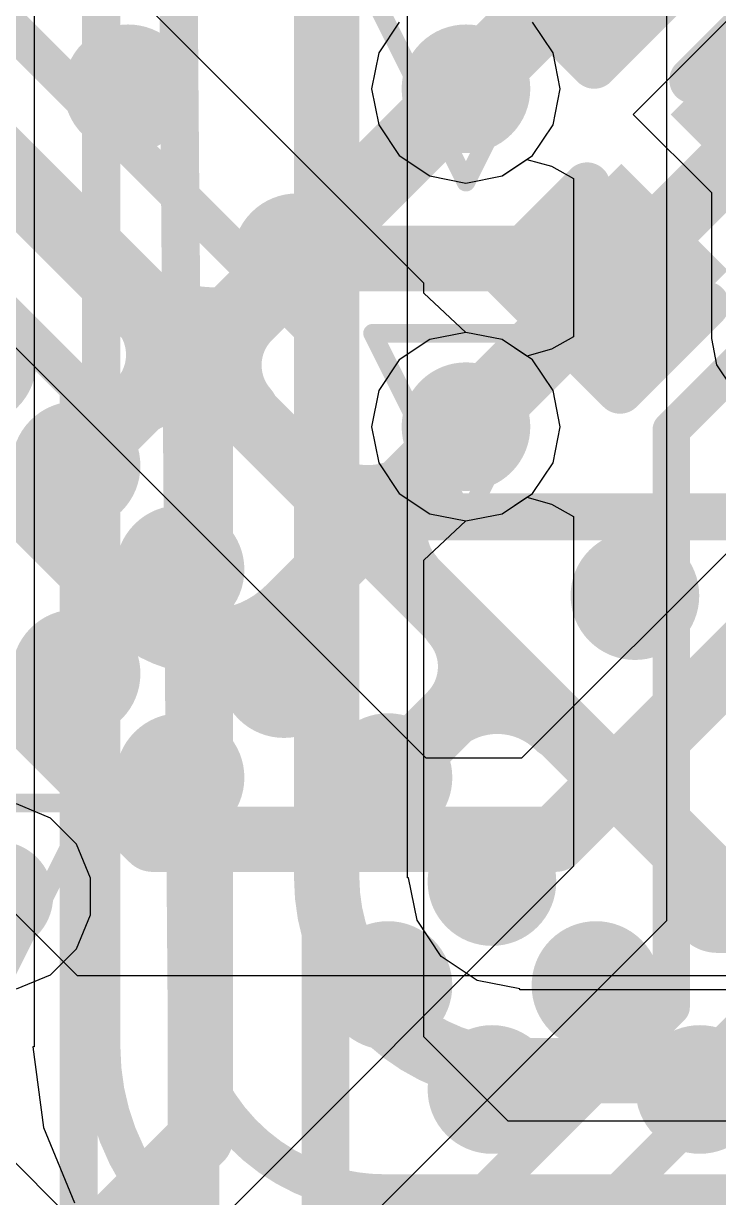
# Model space of a CAD drawing. Header units: inches. Extents: x -6 to 283, y -12 to 154.
# Drawn here: x 50.446 to 52.337, y 0.204 to 3.398 of the extents above; entities that cross this region are included whole.
import ezdxf

# ---------------------------------------------------------------- set-up
doc = ezdxf.new("R2010")
doc.units = ezdxf.units.IN
for name, color, linetype in [('Bottom Layer', 5, 'Continuous'), ('Bottom Overlay', 54, 'Continuous'), ('Bottom Paste', 16, 'Continuous'), ('Bottom Solder', 6, 'Continuous'), ('Drill Drawing', 1, 'Continuous'), ('GND-1', 16, 'Continuous'), ('GND-2', 90, 'Continuous'), ('GND-3', 216, 'Continuous'), ('GND-4', 54, 'Continuous'), ('PWR-1', 156, 'Continuous'), ('PWR-2', 130, 'Continuous'), ('Signal L1', 76, 'Continuous'), ('Signal L2', 6, 'Continuous'), ('Top Layer', 1, 'Continuous'), ('Top Overlay', 2, 'Continuous'), ('Top Paste', 8, 'Continuous'), ('Top Solder', 216, 'Continuous'), ('Via Holes', 16, 'Continuous')]:
    doc.layers.add(name, color=color, linetype=linetype)

# ---------------------------------------------------------------- blocks, each defined once
blk = doc.blocks.new('FBGA_153_11_5_13__B_56')
at = {"layer": 'Bottom Overlay'}
for points in [[(-5.75, 6.5, 0.127, 0.127, 0), (-2.875, 6.5, 0.127, 0.127, 0)], [(-5.75, 3.25, 0.127, 0.127, 0), (-5.75, 6.5, 0.127, 0.127, 0)]]:
    blk.add_lwpolyline(points, format="xyseb", dxfattribs=at)
blk.add_lwpolyline([(-5.7818, 6.5, 0.0635, 0.0635, 1), (-5.7183, 6.5, 0.0635, 0.0635, 1)], format="xyseb", close=True, dxfattribs=at)
blk.add_lwpolyline([(-5.7818, 6.5, 0.0635, 0.0635, 1), (-5.7183, 6.5, 0.0635, 0.0635, 1)], format="xyseb", close=True, dxfattribs=at)
blk = doc.blocks.new('BGA_565_15_5_14_4__57')
at = {"layer": 'Top Layer'}
h = blk.add_hatch(color=1, dxfattribs=at)
edge = h.paths.add_edge_path()
edge.add_arc((7, 4), 0.125, 0, 360)
h = blk.add_hatch(color=1, dxfattribs=at)
edge = h.paths.add_edge_path()
edge.add_arc((7, 3.6), 0.125, 0, 360)
h = blk.add_hatch(color=1, dxfattribs=at)
edge = h.paths.add_edge_path()
edge.add_arc((7.4, 3.6), 0.125, 0, 360)
h = blk.add_hatch(color=1, dxfattribs=at)
edge = h.paths.add_edge_path()
edge.add_arc((7, 3.2), 0.125, 0, 360)
h = blk.add_hatch(color=1, dxfattribs=at)
edge = h.paths.add_edge_path()
edge.add_arc((7.4, 3.2), 0.125, 0, 360)
h = blk.add_hatch(color=1, dxfattribs=at)
edge = h.paths.add_edge_path()
edge.add_arc((6.175, 2.925), 0.125, 0, 360)
h = blk.add_hatch(color=1, dxfattribs=at)
edge = h.paths.add_edge_path()
edge.add_arc((7, 2.8), 0.125, 0, 360)
h = blk.add_hatch(color=1, dxfattribs=at)
edge = h.paths.add_edge_path()
edge.add_arc((7, 2.4), 0.125, 0, 360)
h = blk.add_hatch(color=1, dxfattribs=at)
edge = h.paths.add_edge_path()
edge.add_arc((7.4, 2.4), 0.125, 0, 360)
h = blk.add_hatch(color=1, dxfattribs=at)
edge = h.paths.add_edge_path()
edge.add_arc((5.525, 2.275), 0.125, 0, 360)
h = blk.add_hatch(color=1, dxfattribs=at)
edge = h.paths.add_edge_path()
edge.add_arc((6.175, 2.275), 0.125, 0, 360)
h = blk.add_hatch(color=1, dxfattribs=at)
edge = h.paths.add_edge_path()
edge.add_arc((7, 2), 0.125, 0, 360)
h = blk.add_hatch(color=1, dxfattribs=at)
edge = h.paths.add_edge_path()
edge.add_arc((7.4, 2), 0.125, 0, 360)
h = blk.add_hatch(color=1, dxfattribs=at)
edge = h.paths.add_edge_path()
edge.add_arc((5.525, 1.625), 0.125, 0, 360)
h = blk.add_hatch(color=1, dxfattribs=at)
edge = h.paths.add_edge_path()
edge.add_arc((6.175, 1.625), 0.125, 0, 360)
h = blk.add_hatch(color=1, dxfattribs=at)
edge = h.paths.add_edge_path()
edge.add_arc((7, 1.6), 0.125, 0, 360)
h = blk.add_hatch(color=1, dxfattribs=at)
edge = h.paths.add_edge_path()
edge.add_arc((6.175, 0.975), 0.125, 0, 360)
at = {"layer": 'Top Paste'}
h = blk.add_hatch(color=8, dxfattribs=at)
edge = h.paths.add_edge_path()
edge.add_arc((7, 4), 0.125, 0, 360)
h = blk.add_hatch(color=8, dxfattribs=at)
edge = h.paths.add_edge_path()
edge.add_arc((7, 3.6), 0.125, 0, 360)
h = blk.add_hatch(color=8, dxfattribs=at)
edge = h.paths.add_edge_path()
edge.add_arc((7.4, 3.6), 0.125, 0, 360)
h = blk.add_hatch(color=8, dxfattribs=at)
edge = h.paths.add_edge_path()
edge.add_arc((7, 3.2), 0.125, 0, 360)
h = blk.add_hatch(color=8, dxfattribs=at)
edge = h.paths.add_edge_path()
edge.add_arc((7.4, 3.2), 0.125, 0, 360)
h = blk.add_hatch(color=8, dxfattribs=at)
edge = h.paths.add_edge_path()
edge.add_arc((6.175, 2.925), 0.125, 0, 360)
h = blk.add_hatch(color=8, dxfattribs=at)
edge = h.paths.add_edge_path()
edge.add_arc((7, 2.8), 0.125, 0, 360)
h = blk.add_hatch(color=8, dxfattribs=at)
edge = h.paths.add_edge_path()
edge.add_arc((7, 2.4), 0.125, 0, 360)
h = blk.add_hatch(color=8, dxfattribs=at)
edge = h.paths.add_edge_path()
edge.add_arc((7.4, 2.4), 0.125, 0, 360)
h = blk.add_hatch(color=8, dxfattribs=at)
edge = h.paths.add_edge_path()
edge.add_arc((5.525, 2.275), 0.125, 0, 360)
h = blk.add_hatch(color=8, dxfattribs=at)
edge = h.paths.add_edge_path()
edge.add_arc((6.175, 2.275), 0.125, 0, 360)
h = blk.add_hatch(color=8, dxfattribs=at)
edge = h.paths.add_edge_path()
edge.add_arc((7, 2), 0.125, 0, 360)
h = blk.add_hatch(color=8, dxfattribs=at)
edge = h.paths.add_edge_path()
edge.add_arc((7.4, 2), 0.125, 0, 360)
h = blk.add_hatch(color=8, dxfattribs=at)
edge = h.paths.add_edge_path()
edge.add_arc((5.525, 1.625), 0.125, 0, 360)
h = blk.add_hatch(color=8, dxfattribs=at)
edge = h.paths.add_edge_path()
edge.add_arc((6.175, 1.625), 0.125, 0, 360)
h = blk.add_hatch(color=8, dxfattribs=at)
edge = h.paths.add_edge_path()
edge.add_arc((7, 1.6), 0.125, 0, 360)
h = blk.add_hatch(color=8, dxfattribs=at)
edge = h.paths.add_edge_path()
edge.add_arc((6.175, 0.975), 0.125, 0, 360)
at = {"layer": 'Top Solder'}
h = blk.add_hatch(color=216, dxfattribs=at)
edge = h.paths.add_edge_path()
edge.add_arc((7, 4), 0.175, 0, 360)
h = blk.add_hatch(color=216, dxfattribs=at)
edge = h.paths.add_edge_path()
edge.add_arc((7, 3.6), 0.175, 0, 360)
h = blk.add_hatch(color=216, dxfattribs=at)
edge = h.paths.add_edge_path()
edge.add_arc((7.4, 3.6), 0.175, 0, 360)
h = blk.add_hatch(color=216, dxfattribs=at)
edge = h.paths.add_edge_path()
edge.add_arc((7, 3.2), 0.175, 0, 360)
h = blk.add_hatch(color=216, dxfattribs=at)
edge = h.paths.add_edge_path()
edge.add_arc((7.4, 3.2), 0.175, 0, 360)
h = blk.add_hatch(color=216, dxfattribs=at)
edge = h.paths.add_edge_path()
edge.add_arc((6.175, 2.925), 0.175, 0, 360)
h = blk.add_hatch(color=216, dxfattribs=at)
edge = h.paths.add_edge_path()
edge.add_arc((7, 2.8), 0.175, 0, 360)
h = blk.add_hatch(color=216, dxfattribs=at)
edge = h.paths.add_edge_path()
edge.add_arc((7, 2.4), 0.175, 0, 360)
h = blk.add_hatch(color=216, dxfattribs=at)
edge = h.paths.add_edge_path()
edge.add_arc((7.4, 2.4), 0.175, 0, 360)
h = blk.add_hatch(color=216, dxfattribs=at)
edge = h.paths.add_edge_path()
edge.add_arc((5.525, 2.275), 0.175, 0, 360)
h = blk.add_hatch(color=216, dxfattribs=at)
edge = h.paths.add_edge_path()
edge.add_arc((6.175, 2.275), 0.175, 0, 360)
h = blk.add_hatch(color=216, dxfattribs=at)
edge = h.paths.add_edge_path()
edge.add_arc((7, 2), 0.175, 0, 360)
h = blk.add_hatch(color=216, dxfattribs=at)
edge = h.paths.add_edge_path()
edge.add_arc((7.4, 2), 0.175, 0, 360)
h = blk.add_hatch(color=216, dxfattribs=at)
edge = h.paths.add_edge_path()
edge.add_arc((5.525, 1.625), 0.175, 0, 360)
h = blk.add_hatch(color=216, dxfattribs=at)
edge = h.paths.add_edge_path()
edge.add_arc((6.175, 1.625), 0.175, 0, 360)
h = blk.add_hatch(color=216, dxfattribs=at)
edge = h.paths.add_edge_path()
edge.add_arc((7, 1.6), 0.175, 0, 360)
h = blk.add_hatch(color=216, dxfattribs=at)
edge = h.paths.add_edge_path()
edge.add_arc((7, 1.2), 0.175, 0, 360)
h = blk.add_hatch(color=216, dxfattribs=at)
edge = h.paths.add_edge_path()
edge.add_arc((6.175, 0.975), 0.175, 0, 360)
at = {"layer": 'Top Overlay'}
blk.add_lwpolyline([(7.845, 3.6708, 0.254, 0.254, 0), (7.845, 7.2958, 0.254, 0.254, 0)], format="xyseb", dxfattribs=at)
blk.add_lwpolyline([(7.7815, 3.6708, 0.127, 0.127, 1), (7.9085, 3.6708, 0.127, 0.127, 1)], format="xyseb", close=True, dxfattribs=at)
blk = doc.blocks.new('CAP_0201_B_333')
at = {"layer": 'Bottom Layer'}
for points in [[(-0.45, 0.15), (-0.15, 0.15), (-0.15, -0.15), (-0.45, -0.15)], [(0.15, 0.15), (0.45, 0.15), (0.45, -0.15), (0.15, -0.15)]]:
    blk.add_hatch(color=5, dxfattribs=at).paths.add_polyline_path(points)
at = {"layer": 'Bottom Paste'}
for points in [[(-0.45, 0.15), (-0.15, 0.15), (-0.15, -0.15), (-0.45, -0.15)], [(0.15, 0.15), (0.45, 0.15), (0.45, -0.15), (0.15, -0.15)]]:
    blk.add_hatch(color=16, dxfattribs=at).paths.add_polyline_path(points)
at = {"layer": 'Bottom Solder'}
for points in [[(-0.505, 0.205), (-0.095, 0.205), (-0.095, -0.205), (-0.505, -0.205)], [(0.095, 0.205), (0.505, 0.205), (0.505, -0.205), (0.095, -0.205)]]:
    blk.add_hatch(color=6, dxfattribs=at).paths.add_polyline_path(points)
at = {"layer": 'Bottom Overlay'}
for points in [[(-0.2032, 0.2286, 0.127, 0.127, 0), (-0.5334, 0.2286, 0.127, 0.127, 0)], [(-0.5334, -0.2286, 0.127, 0.127, 0), (-0.5334, 0.2286, 0.127, 0.127, 0)], [(0.5334, 0.2286, 0.127, 0.127, 0), (0.2032, 0.2286, 0.127, 0.127, 0)], [(0.5334, -0.2286, 0.127, 0.127, 0), (0.5334, 0.2286, 0.127, 0.127, 0)], [(-0.2032, -0.2286, 0.127, 0.127, 0), (-0.5334, -0.2286, 0.127, 0.127, 0)], [(0.5334, -0.2286, 0.127, 0.127, 0), (0.2032, -0.2286, 0.127, 0.127, 0)]]:
    blk.add_lwpolyline(points, format="xyseb", dxfattribs=at)
for points in [[(-0.5651, 0.2286, 0.0635, 0.0635, 1), (-0.5016, 0.2286, 0.0635, 0.0635, 1)], [(-0.5651, 0.2286, 0.0635, 0.0635, 1), (-0.5016, 0.2286, 0.0635, 0.0635, 1)], [(-0.2349, 0.2286, 0.0635, 0.0635, 1), (-0.1714, 0.2286, 0.0635, 0.0635, 1)], [(0.1715, 0.2286, 0.0635, 0.0635, 1), (0.235, 0.2286, 0.0635, 0.0635, 1)], [(0.5016, 0.2286, 0.0635, 0.0635, 1), (0.5651, 0.2286, 0.0635, 0.0635, 1)], [(0.5016, 0.2286, 0.0635, 0.0635, 1), (0.5651, 0.2286, 0.0635, 0.0635, 1)], [(-0.5651, -0.2286, 0.0635, 0.0635, 1), (-0.5016, -0.2286, 0.0635, 0.0635, 1)], [(-0.5651, -0.2286, 0.0635, 0.0635, 1), (-0.5016, -0.2286, 0.0635, 0.0635, 1)], [(-0.2349, -0.2286, 0.0635, 0.0635, 1), (-0.1714, -0.2286, 0.0635, 0.0635, 1)], [(0.1714, -0.2286, 0.0635, 0.0635, 1), (0.2349, -0.2286, 0.0635, 0.0635, 1)], [(0.5016, -0.2286, 0.0635, 0.0635, 1), (0.5651, -0.2286, 0.0635, 0.0635, 1)], [(0.5016, -0.2286, 0.0635, 0.0635, 1), (0.5651, -0.2286, 0.0635, 0.0635, 1)]]:
    blk.add_lwpolyline(points, format="xyseb", close=True, dxfattribs=at)
blk = doc.blocks.new('CAP_0201_B_336')
at = {"layer": 'Bottom Layer'}
for points in [[(-0.45, 0.15), (-0.15, 0.15), (-0.15, -0.15), (-0.45, -0.15)], [(0.15, 0.15), (0.45, 0.15), (0.45, -0.15), (0.15, -0.15)]]:
    blk.add_hatch(color=5, dxfattribs=at).paths.add_polyline_path(points)
at = {"layer": 'Bottom Paste'}
for points in [[(-0.45, 0.15), (-0.15, 0.15), (-0.15, -0.15), (-0.45, -0.15)], [(0.15, 0.15), (0.45, 0.15), (0.45, -0.15), (0.15, -0.15)]]:
    blk.add_hatch(color=16, dxfattribs=at).paths.add_polyline_path(points)
at = {"layer": 'Bottom Solder'}
for points in [[(-0.505, 0.205), (-0.095, 0.205), (-0.095, -0.205), (-0.505, -0.205)], [(0.095, 0.205), (0.505, 0.205), (0.505, -0.205), (0.095, -0.205)]]:
    blk.add_hatch(color=6, dxfattribs=at).paths.add_polyline_path(points)
at = {"layer": 'Bottom Overlay'}
for points in [[(-0.5334, 0.2286, 0.127, 0.127, 0), (-0.2032, 0.2286, 0.127, 0.127, 0)], [(-0.5334, 0.2286, 0.127, 0.127, 0), (-0.5334, -0.2286, 0.127, 0.127, 0)], [(0.2032, 0.2286, 0.127, 0.127, 0), (0.5334, 0.2286, 0.127, 0.127, 0)], [(0.5334, 0.2286, 0.127, 0.127, 0), (0.5334, -0.2286, 0.127, 0.127, 0)], [(-0.5334, -0.2286, 0.127, 0.127, 0), (-0.2032, -0.2286, 0.127, 0.127, 0)], [(0.2032, -0.2286, 0.127, 0.127, 0), (0.5334, -0.2286, 0.127, 0.127, 0)]]:
    blk.add_lwpolyline(points, format="xyseb", dxfattribs=at)
for points in [[(-0.5651, 0.2286, 0.0635, 0.0635, 1), (-0.5016, 0.2286, 0.0635, 0.0635, 1)], [(-0.5651, 0.2286, 0.0635, 0.0635, 1), (-0.5016, 0.2286, 0.0635, 0.0635, 1)], [(-0.2349, 0.2286, 0.0635, 0.0635, 1), (-0.1714, 0.2286, 0.0635, 0.0635, 1)], [(0.1715, 0.2286, 0.0635, 0.0635, 1), (0.235, 0.2286, 0.0635, 0.0635, 1)], [(0.5017, 0.2286, 0.0635, 0.0635, 1), (0.5652, 0.2286, 0.0635, 0.0635, 1)], [(0.5017, 0.2286, 0.0635, 0.0635, 1), (0.5652, 0.2286, 0.0635, 0.0635, 1)], [(-0.5651, -0.2286, 0.0635, 0.0635, 1), (-0.5016, -0.2286, 0.0635, 0.0635, 1)], [(-0.5651, -0.2286, 0.0635, 0.0635, 1), (-0.5016, -0.2286, 0.0635, 0.0635, 1)], [(-0.2349, -0.2286, 0.0635, 0.0635, 1), (-0.1714, -0.2286, 0.0635, 0.0635, 1)], [(0.1715, -0.2286, 0.0635, 0.0635, 1), (0.235, -0.2286, 0.0635, 0.0635, 1)], [(0.5017, -0.2286, 0.0635, 0.0635, 1), (0.5652, -0.2286, 0.0635, 0.0635, 1)], [(0.5017, -0.2286, 0.0635, 0.0635, 1), (0.5652, -0.2286, 0.0635, 0.0635, 1)]]:
    blk.add_lwpolyline(points, format="xyseb", close=True, dxfattribs=at)

msp = doc.modelspace()

# ---------------------------------------------------------------- hatches: boundary and pattern name
at = {"layer": 'Bottom Layer'}
h = msp.add_hatch(color=5, dxfattribs=at)
edge = h.paths.add_edge_path()
edge.add_arc((51.6501, 3.2202), 0.15, 0, 360)
h = msp.add_hatch(color=5, dxfattribs=at)
edge = h.paths.add_edge_path()
edge.add_arc((51.6501, 2.3009), 0.15, 0, 360)
at = {"layer": 'GND-1'}
h = msp.add_hatch(color=16, dxfattribs=at)
edge = h.paths.add_edge_path()
edge.add_arc((51.6501, 3.2202), 0.15, 0, 360)
h = msp.add_hatch(color=16, dxfattribs=at)
edge = h.paths.add_edge_path()
edge.add_arc((51.6501, 2.3009), 0.15, 0, 360)
h = msp.add_hatch(color=16, dxfattribs=at)
edge = h.paths.add_edge_path()
edge.add_arc((50.3771, 1.0229), 0.15, 0, 360)
at = {"layer": 'GND-2'}
h = msp.add_hatch(color=90, dxfattribs=at)
edge = h.paths.add_edge_path()
edge.add_arc((51.6501, 3.2202), 0.15, 0, 360)
h = msp.add_hatch(color=90, dxfattribs=at)
edge = h.paths.add_edge_path()
edge.add_arc((51.6501, 2.3009), 0.15, 0, 360)
at = {"layer": 'GND-3'}
h = msp.add_hatch(color=216, dxfattribs=at)
edge = h.paths.add_edge_path()
edge.add_arc((51.6501, 3.2202), 0.15, 0, 360)
h = msp.add_hatch(color=216, dxfattribs=at)
edge = h.paths.add_edge_path()
edge.add_arc((51.6501, 2.3009), 0.15, 0, 360)
at = {"layer": 'GND-4'}
h = msp.add_hatch(color=54, dxfattribs=at)
edge = h.paths.add_edge_path()
edge.add_arc((51.6501, 3.2202), 0.15, 0, 360)
h = msp.add_hatch(color=54, dxfattribs=at)
edge = h.paths.add_edge_path()
edge.add_arc((51.6501, 2.3009), 0.15, 0, 360)
at = {"layer": 'PWR-1'}
h = msp.add_hatch(color=156, dxfattribs=at)
edge = h.paths.add_edge_path()
edge.add_arc((51.6501, 3.2202), 0.15, 0, 360)
h = msp.add_hatch(color=156, dxfattribs=at)
edge = h.paths.add_edge_path()
edge.add_arc((51.6501, 2.3009), 0.15, 0, 360)
at = {"layer": 'PWR-2'}
h = msp.add_hatch(color=130, dxfattribs=at)
edge = h.paths.add_edge_path()
edge.add_arc((51.6501, 3.2202), 0.15, 0, 360)
h = msp.add_hatch(color=130, dxfattribs=at)
edge = h.paths.add_edge_path()
edge.add_arc((51.6501, 2.3009), 0.15, 0, 360)
at = {"layer": 'Signal L1'}
h = msp.add_hatch(color=76, dxfattribs=at)
edge = h.paths.add_edge_path()
edge.add_arc((51.6501, 3.2202), 0.15, 0, 360)
h = msp.add_hatch(color=76, dxfattribs=at)
edge = h.paths.add_edge_path()
edge.add_arc((51.6501, 2.3009), 0.15, 0, 360)
h = msp.add_hatch(color=76, dxfattribs=at)
edge = h.paths.add_edge_path()
edge.add_arc((50.3771, 1.0229), 0.15, 0, 360)
at = {"layer": 'Signal L2'}
h = msp.add_hatch(color=6, dxfattribs=at)
edge = h.paths.add_edge_path()
edge.add_arc((51.6501, 3.2202), 0.15, 0, 360)
h = msp.add_hatch(color=6, dxfattribs=at)
edge = h.paths.add_edge_path()
edge.add_arc((51.6501, 2.3009), 0.15, 0, 360)
at = {"layer": 'Top Layer'}
h = msp.add_hatch(color=1, dxfattribs=at)
edge = h.paths.add_edge_path()
edge.add_arc((51.6501, 3.2202), 0.15, 0, 360)
h = msp.add_hatch(color=1, dxfattribs=at)
edge = h.paths.add_edge_path()
edge.add_arc((51.6501, 2.3009), 0.15, 0, 360)
h = msp.add_hatch(color=1, dxfattribs=at)
edge = h.paths.add_edge_path()
edge.add_arc((50.3771, 1.0229), 0.15, 0, 360)
at = {"layer": 'Via Holes'}
h = msp.add_hatch(color=7, dxfattribs=at)
edge = h.paths.add_edge_path()
edge.add_arc((51.6501, 3.2202), 0.075, 0, 360)
h = msp.add_hatch(color=7, dxfattribs=at)
edge = h.paths.add_edge_path()
edge.add_arc((51.6501, 2.3009), 0.075, 0, 360)
h = msp.add_hatch(color=7, dxfattribs=at)
edge = h.paths.add_edge_path()
edge.add_arc((50.3771, 1.0229), 0.075, 0, 360)

# ---------------------------------------------------------------- linework, layer by layer
at = {"layer": 'Bottom Layer'}
for p, q in [((50.4754, 3.9708), (50.4754, 0.6134)), ((51.4914, 1.0736), (51.4914, 3.7422)), ((52.4925, 3.5378), (52.1052, 3.1505)), ((52.1052, 3.1505), (52.3178, 2.938)), ((52.3178, 2.938), (52.3178, 2.5409)), ((52.3178, 2.5409), (52.3321, 2.469)), ((52.3321, 2.469), (52.3728, 2.4081)), ((51.4941, 1.0736), (51.4914, 1.0736)), ((51.5171, 0.9579), (51.4941, 1.0736)), ((51.5826, 0.8598), (51.5171, 0.9579)), ((51.6807, 0.7943), (51.5826, 0.8598)), ((51.7963, 0.7713), (51.6807, 0.7943)), ((51.7963, 0.7686), (51.7963, 0.7713)), ((54.1028, 0.7686), (51.7963, 0.7686)), ((50.4754, 0.6134), (50.4716, 0.6134)), ((50.4716, 0.6134), (50.5005, 0.3939)), ((50.5005, 0.3939), (50.5853, 0.1893))]:
    msp.add_line(p, q, dxfattribs=at)
for points in [[(50.8637, 4.0561, 0.1041, 0.1041, 0), (50.8904, 0.7526, 0.1041, 0.1041, 0)], [(50.658, 0.6134, 0.1041, 0.1041, 0), (50.658, 3.9708, 0.1041, 0.1041, 0)], [(51.2713, 1.0736, 0.1778, 0.1778, 0), (51.2713, 3.7422, 0.1778, 0.1778, 0)], [(51.6501, 3.2202, 0.1524, 0.1524, 0), (52.1097, 3.6798, 0.1524, 0.1524, 0)], [(51.6796, 2.3347, 0.2032, 0.2032, 0), (51.9669, 2.6221, 0.2032, 0.2032, 0)], [(51.6501, 2.3009, 0.2032, 0.2032, 0), (51.6796, 2.3304, 0.2032, 0.2032, 0)], [(51.6796, 2.3304, 0.2032, 0.2032, 0), (51.6796, 2.3347, 0.2032, 0.2032, 0)], [(51.7963, 0.5485, 0.1778, 0.1778, -0.414214), (51.2713, 1.0736, 0.1778, 0.1778, 0)], [(50.8904, 0.7525, 0.1041, 0.1041, -0.000061), (50.8904, 0.7526, 0.1041, 0.1041, 0)], [(50.8904, 0.7441, 0.1041, 0.1041, -0.003913), (50.8904, 0.7525, 0.1041, 0.1041, 0)], [(51.204, 0.2639, 0.1041, 0.1041, -0.288944), (50.8904, 0.7441, 0.1041, 0.1041, 0)], [(51.3199, -0.0486, 0.1041, 0.1041, -0.414214), (50.658, 0.6134, 0.1041, 0.1041, 0)], [(51.7963, 0.5485, 0.1778, 0.1778, 0), (57.5334, 0.5485, 0.1778, 0.1778, 0)], [(51.3112, 0.2279, 0.1041, 0.1041, -0.052754), (51.204, 0.2639, 0.1041, 0.1041, 0)], [(51.4279, 0.215, 0.1041, 0.1041, -0.054791), (51.3112, 0.2279, 0.1041, 0.1041, 0)], [(51.4279, 0.215, 0.1041, 0.1041, 0), (57.3232, 0.215, 0.1041, 0.1041, 0)]]:
    msp.add_lwpolyline(points, format="xyseb", dxfattribs=at)
for points in [[(51.612, 3.2202, 0.0762, 0.0762, 1), (51.6882, 3.2202, 0.0762, 0.0762, 1)], [(51.9161, 2.6221, 0.1016, 0.1016, 1), (52.0177, 2.6221, 0.1016, 0.1016, 1)], [(51.6288, 2.3347, 0.1016, 0.1016, 1), (51.7304, 2.3347, 0.1016, 0.1016, 1)], [(51.6288, 2.3347, 0.1016, 0.1016, 1), (51.7304, 2.3347, 0.1016, 0.1016, 1)], [(51.6288, 2.3304, 0.1016, 0.1016, 1), (51.7304, 2.3304, 0.1016, 0.1016, 1)], [(51.6288, 2.3304, 0.1016, 0.1016, 1), (51.7304, 2.3304, 0.1016, 0.1016, 1)], [(51.5993, 2.3009, 0.1016, 0.1016, 1), (51.7009, 2.3009, 0.1016, 0.1016, 1)], [(51.2268, 1.0736, 0.0889, 0.0889, 1), (51.3157, 1.0736, 0.0889, 0.0889, 1)], [(51.2268, 1.0736, 0.0889, 0.0889, 1), (51.3157, 1.0736, 0.0889, 0.0889, 1)], [(50.8643, 0.7526, 0.0521, 0.0521, 1), (50.9164, 0.7526, 0.0521, 0.0521, 1)], [(50.8643, 0.7526, 0.0521, 0.0521, 1), (50.9164, 0.7526, 0.0521, 0.0521, 1)], [(50.8643, 0.7525, 0.0521, 0.0521, 1), (50.9164, 0.7525, 0.0521, 0.0521, 1)], [(50.8643, 0.7525, 0.0521, 0.0521, 1), (50.9164, 0.7525, 0.0521, 0.0521, 1)], [(50.8644, 0.7441, 0.0521, 0.0521, 1), (50.9165, 0.7441, 0.0521, 0.0521, 1)], [(50.8644, 0.7441, 0.0521, 0.0521, 1), (50.9165, 0.7441, 0.0521, 0.0521, 1)], [(50.6319, 0.6134, 0.0521, 0.0521, 1), (50.684, 0.6134, 0.0521, 0.0521, 1)], [(50.6319, 0.6134, 0.0521, 0.0521, 1), (50.684, 0.6134, 0.0521, 0.0521, 1)], [(51.7519, 0.5485, 0.0889, 0.0889, 1), (51.8408, 0.5485, 0.0889, 0.0889, 1)], [(51.7519, 0.5485, 0.0889, 0.0889, 1), (51.8408, 0.5485, 0.0889, 0.0889, 1)], [(51.1779, 0.2639, 0.0521, 0.0521, 1), (51.23, 0.2639, 0.0521, 0.0521, 1)], [(51.1779, 0.2639, 0.0521, 0.0521, 1), (51.23, 0.2639, 0.0521, 0.0521, 1)], [(51.2851, 0.2279, 0.0521, 0.0521, 1), (51.3372, 0.2279, 0.0521, 0.0521, 1)], [(51.2851, 0.2279, 0.0521, 0.0521, 1), (51.3372, 0.2279, 0.0521, 0.0521, 1)], [(51.4019, 0.215, 0.0521, 0.0521, 1), (51.454, 0.215, 0.0521, 0.0521, 1)], [(51.4019, 0.215, 0.0521, 0.0521, 1), (51.454, 0.215, 0.0521, 0.0521, 1)]]:
    msp.add_lwpolyline(points, format="xyseb", close=True, dxfattribs=at)
at = {"layer": 'Drill Drawing'}
for points in [[(51.3961, 3.4742, 0.0508, 0.0508, 0), (51.6501, 2.9662, 0.0508, 0.0508, 0)], [(51.6501, 2.9662, 0.0508, 0.0508, 0), (51.9041, 3.4742, 0.0508, 0.0508, 0)], [(51.3961, 2.5549, 0.0508, 0.0508, 0), (51.9041, 2.5549, 0.0508, 0.0508, 0)], [(51.3961, 2.5549, 0.0508, 0.0508, 0), (51.6501, 2.0469, 0.0508, 0.0508, 0)], [(51.6501, 2.0469, 0.0508, 0.0508, 0), (51.9041, 2.5549, 0.0508, 0.0508, 0)], [(50.1231, 1.2769, 0.0508, 0.0508, 0), (50.6311, 1.2769, 0.0508, 0.0508, 0)], [(50.3771, 0.7689, 0.0508, 0.0508, 0), (50.6311, 1.2769, 0.0508, 0.0508, 0)]]:
    msp.add_lwpolyline(points, format="xyseb", dxfattribs=at)
for points in [[(51.6374, 2.9662, 0.0254, 0.0254, 1), (51.6628, 2.9662, 0.0254, 0.0254, 1)], [(51.6374, 2.9662, 0.0254, 0.0254, 1), (51.6628, 2.9662, 0.0254, 0.0254, 1)], [(51.3834, 2.5549, 0.0254, 0.0254, 1), (51.4088, 2.5549, 0.0254, 0.0254, 1)], [(51.3834, 2.5549, 0.0254, 0.0254, 1), (51.4088, 2.5549, 0.0254, 0.0254, 1)], [(51.8914, 2.5549, 0.0254, 0.0254, 1), (51.9168, 2.5549, 0.0254, 0.0254, 1)], [(51.8914, 2.5549, 0.0254, 0.0254, 1), (51.9168, 2.5549, 0.0254, 0.0254, 1)], [(51.6374, 2.0469, 0.0254, 0.0254, 1), (51.6628, 2.0469, 0.0254, 0.0254, 1)], [(51.6374, 2.0469, 0.0254, 0.0254, 1), (51.6628, 2.0469, 0.0254, 0.0254, 1)], [(50.6184, 1.2769, 0.0254, 0.0254, 1), (50.6438, 1.2769, 0.0254, 0.0254, 1)], [(50.6184, 1.2769, 0.0254, 0.0254, 1), (50.6438, 1.2769, 0.0254, 0.0254, 1)]]:
    msp.add_lwpolyline(points, format="xyseb", close=True, dxfattribs=at)
at = {"layer": 'GND-1'}
for p, q in [((50.5196, 1.2362), (50.4271, 1.2745)), ((50.5903, 1.1654), (50.5196, 1.2362)), ((50.6287, 1.073), (50.5903, 1.1654)), ((50.6287, 0.9729), (50.6287, 1.073)), ((50.5903, 0.8804), (50.6287, 0.9729)), ((50.5196, 0.8096), (50.5903, 0.8804)), ((50.4271, 0.7713), (50.5196, 0.8096))]:
    msp.add_line(p, q, dxfattribs=at)
at = {"layer": 'PWR-1'}
for p, q in [((52.1962, 0.9574), (52.1962, 3.4405)), ((51.4687, 3.4016), (51.4131, 3.3183)), ((51.4131, 3.3183), (51.3936, 3.2202)), ((51.3936, 3.2202), (51.4131, 3.122)), ((51.4131, 3.122), (51.4687, 3.0388)), ((51.4687, 3.0388), (51.5519, 2.9832)), ((51.7483, 2.9832), (51.8154, 3.028)), ((51.8154, 3.028), (51.8831, 3.0096)), ((51.8831, 3.0096), (51.9424, 2.9761)), ((51.5519, 2.9832), (51.6501, 2.9636)), ((51.6501, 2.9636), (51.7483, 2.9832)), ((51.9424, 2.9761), (51.9424, 2.5449)), ((51.6501, 2.5574), (51.5519, 2.5379)), ((51.7483, 2.5379), (51.6501, 2.5574)), ((51.5519, 2.5379), (51.4687, 2.4823)), ((51.8154, 2.4931), (51.7483, 2.5379)), ((51.9424, 2.5449), (51.8831, 2.5114)), ((51.8831, 2.5114), (51.8154, 2.4931)), ((51.4687, 2.4823), (51.4131, 2.3991)), ((51.4131, 2.3991), (51.3936, 2.3009)), ((51.3936, 2.3009), (51.4131, 2.2027)), ((51.4131, 2.2027), (51.4687, 2.1195)), ((51.4687, 2.1195), (51.5519, 2.0639)), ((51.7483, 2.0639), (51.8154, 2.1088)), ((51.8154, 2.1088), (51.8831, 2.0904)), ((51.8831, 2.0904), (51.9424, 2.0569)), ((51.5519, 2.0639), (51.6501, 2.0444)), ((51.6501, 2.0444), (51.7483, 2.0639)), ((51.9424, 2.0569), (51.9424, 1.1049)), ((51.9424, 1.1049), (49.0775, -1.76)), ((49.2143, -2.0245), (52.1962, 0.9574))]:
    msp.add_line(p, q, dxfattribs=at)
at = {"layer": 'PWR-2'}
for p, q in [((51.356, 1.5848), (46.5921, 6.3487)), ((46.5996, 4.8006), (50.5921, 0.8081)), ((51.4687, 3.4016), (51.4131, 3.3183)), ((51.8871, 3.3183), (51.8315, 3.4016)), ((51.4131, 3.3183), (51.3936, 3.2202)), ((51.9066, 3.2202), (51.8871, 3.3183)), ((51.3936, 3.2202), (51.4131, 3.122)), ((51.8871, 3.122), (51.9066, 3.2202)), ((51.4131, 3.122), (51.4687, 3.0388)), ((51.8315, 3.0388), (51.8871, 3.122)), ((51.4687, 3.0388), (51.5519, 2.9832)), ((51.7483, 2.9832), (51.8315, 3.0388)), ((51.5519, 2.9832), (51.6501, 2.9636)), ((51.6501, 2.9636), (51.7483, 2.9832)), ((51.6501, 2.5574), (51.5519, 2.5379)), ((51.7483, 2.5379), (51.6501, 2.5574)), ((51.5519, 2.5379), (51.4687, 2.4823)), ((51.8315, 2.4823), (51.7483, 2.5379)), ((51.4687, 2.4823), (51.4131, 2.3991)), ((51.8871, 2.3991), (51.8315, 2.4823)), ((52.8365, 2.4338), (51.8014, 1.3987)), ((51.4131, 2.3991), (51.3936, 2.3009)), ((51.9066, 2.3009), (51.8871, 2.3991)), ((51.3936, 2.3009), (51.4131, 2.2027)), ((51.8871, 2.2027), (51.9066, 2.3009)), ((51.4131, 2.2027), (51.4687, 2.1195)), ((51.8315, 2.1195), (51.8871, 2.2027)), ((51.4687, 2.1195), (51.5519, 2.0639)), ((51.7483, 2.0639), (51.8315, 2.1195)), ((51.5519, 2.0639), (51.6501, 2.0444)), ((51.6501, 2.0444), (51.7483, 2.0639)), ((51.5421, 1.3987), (51.356, 1.5848)), ((51.8014, 1.3987), (51.5421, 1.3987)), ((50.5921, 0.8081), (53.41, 0.8081))]:
    msp.add_line(p, q, dxfattribs=at)
for points in [[(42.2622, 10.2761, 0.1778, 0.1778, 0), (50.7324, 1.8059, 0.1778, 0.1778, 0)], [(42.0065, 9.9702, 0.1778, 0.1778, 0), (50.7981, 1.1785, 0.1778, 0.1778, 0)], [(51.8926, 1.1785, 0.1778, 0.1778, 0), (53.015, 2.3009, 0.1778, 0.1778, 0)], [(51.1686, 1.8057, 0.1778, 0.1778, 0), (51.3936, 2.0307, 0.1778, 0.1778, 0)], [(50.7328, 1.8055, 0.1778, 0.1778, -0.000198), (50.7324, 1.8059, 0.1778, 0.1778, 0)], [(50.7328, 1.8055, 0.1778, 0.1778, -0.000286), (50.7326, 1.8057, 0.1778, 0.1778, 0)], [(50.9506, 1.7154, 0.1778, 0.1778, -0.198615), (50.7328, 1.8055, 0.1778, 0.1778, 0)], [(51.1686, 1.8057, 0.1778, 0.1778, -0.198912), (50.9506, 1.7154, 0.1778, 0.1778, 0)], [(50.7981, 1.1785, 0.1778, 0.1778, 0), (51.8926, 1.1785, 0.1778, 0.1778, 0)]]:
    msp.add_lwpolyline(points, format="xyseb", dxfattribs=at)
for points in [[(51.3492, 2.0307, 0.0889, 0.0889, 1), (51.4381, 2.0307, 0.0889, 0.0889, 1)], [(50.6879, 1.8059, 0.0889, 0.0889, 1), (50.7768, 1.8059, 0.0889, 0.0889, 1)], [(50.6879, 1.8059, 0.0889, 0.0889, 1), (50.7768, 1.8059, 0.0889, 0.0889, 1)], [(50.6881, 1.8057, 0.0889, 0.0889, 1), (50.777, 1.8057, 0.0889, 0.0889, 1)], [(50.6884, 1.8055, 0.0889, 0.0889, 1), (50.7773, 1.8055, 0.0889, 0.0889, 1)], [(50.6884, 1.8055, 0.0889, 0.0889, 1), (50.7773, 1.8055, 0.0889, 0.0889, 1)], [(50.6884, 1.8055, 0.0889, 0.0889, 1), (50.7773, 1.8055, 0.0889, 0.0889, 1)], [(51.1242, 1.8057, 0.0889, 0.0889, 1), (51.2131, 1.8057, 0.0889, 0.0889, 1)], [(51.1242, 1.8057, 0.0889, 0.0889, 1), (51.2131, 1.8057, 0.0889, 0.0889, 1)], [(50.9061, 1.7154, 0.0889, 0.0889, 1), (50.995, 1.7154, 0.0889, 0.0889, 1)], [(50.9061, 1.7154, 0.0889, 0.0889, 1), (50.995, 1.7154, 0.0889, 0.0889, 1)], [(50.7537, 1.1785, 0.0889, 0.0889, 1), (50.8426, 1.1785, 0.0889, 0.0889, 1)], [(50.7537, 1.1785, 0.0889, 0.0889, 1), (50.8426, 1.1785, 0.0889, 0.0889, 1)], [(51.8481, 1.1785, 0.0889, 0.0889, 1), (51.937, 1.1785, 0.0889, 0.0889, 1)], [(51.8481, 1.1785, 0.0889, 0.0889, 1), (51.937, 1.1785, 0.0889, 0.0889, 1)]]:
    msp.add_lwpolyline(points, format="xyseb", close=True, dxfattribs=at)
at = {"layer": 'Signal L1'}
for points in [[(52.1076, 2.7584, 0.1778, 0.1778, 0), (53.029, 3.6798, 0.1778, 0.1778, 0)], [(50.9273, 2.467, 0.1778, 0.1778, 0), (51.2187, 2.7584, 0.1778, 0.1778, 0)], [(51.2187, 2.7584, 0.1778, 0.1778, 0), (52.1076, 2.7584, 0.1778, 0.1778, 0)], [(52.2085, 2.2918, 0.1016, 0.1016, 0), (52.6772, 2.7605, 0.1016, 0.1016, 0)], [(50.9273, 0.3644, 0.1778, 0.1778, 0), (50.9273, 2.467, 0.1778, 0.1778, 0)], [(52.2085, 0.7224, 0.1016, 0.1016, 0), (52.2085, 2.2918, 0.1016, 0.1016, 0)], [(50.0663, -1.4197, 0.1016, 0.1016, 0), (52.2085, 0.7224, 0.1016, 0.1016, 0)], [(50.1268, -1.7221, 0.1016, 0.1016, 0), (52.4683, 0.6194, 0.1016, 0.1016, 0)], [(50.5719, 0.009, 0.1778, 0.1778, 0), (50.9273, 0.3644, 0.1778, 0.1778, 0)]]:
    msp.add_lwpolyline(points, format="xyseb", dxfattribs=at)
for points in [[(51.1743, 2.7584, 0.0889, 0.0889, 1), (51.2632, 2.7584, 0.0889, 0.0889, 1)], [(51.1743, 2.7584, 0.0889, 0.0889, 1), (51.2632, 2.7584, 0.0889, 0.0889, 1)], [(52.0631, 2.7584, 0.0889, 0.0889, 1), (52.152, 2.7584, 0.0889, 0.0889, 1)], [(52.0631, 2.7584, 0.0889, 0.0889, 1), (52.152, 2.7584, 0.0889, 0.0889, 1)], [(50.8829, 2.467, 0.0889, 0.0889, 1), (50.9718, 2.467, 0.0889, 0.0889, 1)], [(50.8829, 2.467, 0.0889, 0.0889, 1), (50.9718, 2.467, 0.0889, 0.0889, 1)], [(52.1831, 2.2918, 0.0508, 0.0508, 1), (52.2339, 2.2918, 0.0508, 0.0508, 1)], [(52.1831, 2.2918, 0.0508, 0.0508, 1), (52.2339, 2.2918, 0.0508, 0.0508, 1)], [(52.1831, 0.7224, 0.0508, 0.0508, 1), (52.2339, 0.7224, 0.0508, 0.0508, 1)], [(52.1831, 0.7224, 0.0508, 0.0508, 1), (52.2339, 0.7224, 0.0508, 0.0508, 1)], [(50.8829, 0.3644, 0.0889, 0.0889, 1), (50.9718, 0.3644, 0.0889, 0.0889, 1)], [(50.8829, 0.3644, 0.0889, 0.0889, 1), (50.9718, 0.3644, 0.0889, 0.0889, 1)]]:
    msp.add_lwpolyline(points, format="xyseb", close=True, dxfattribs=at)
at = {"layer": 'Signal L2'}
for p, q in [((51.536, 2.6912), (49.7706, 4.4566)), ((51.4687, 3.4016), (51.4131, 3.3183)), ((51.8871, 3.3183), (51.8315, 3.4016)), ((51.4131, 3.3183), (51.3936, 3.2202)), ((51.9066, 3.2202), (51.8871, 3.3183)), ((51.3936, 3.2202), (51.4131, 3.122)), ((51.8871, 3.122), (51.9066, 3.2202)), ((51.4131, 3.122), (51.4687, 3.0388)), ((51.8315, 3.0388), (51.8871, 3.122)), ((51.4687, 3.0388), (51.5519, 2.9832)), ((51.7483, 2.9832), (51.8315, 3.0388)), ((51.5519, 2.9832), (51.6501, 2.9636)), ((51.6501, 2.9636), (51.7483, 2.9832)), ((51.536, 2.6642), (51.536, 2.6912)), ((51.6501, 2.5574), (51.536, 2.6642)), ((51.7483, 2.5379), (51.6501, 2.5574)), ((51.8315, 2.4823), (51.7483, 2.5379)), ((51.8871, 2.3991), (51.8315, 2.4823)), ((51.9066, 2.3009), (51.8871, 2.3991)), ((51.8871, 2.2027), (51.9066, 2.3009)), ((51.8315, 2.1195), (51.8871, 2.2027)), ((51.7483, 2.0639), (51.8315, 2.1195)), ((51.536, 1.9376), (51.6501, 2.0444)), ((51.6501, 2.0444), (51.7483, 2.0639)), ((51.536, 0.6408), (51.536, 1.9376)), ((51.7653, 0.4115), (51.536, 0.6408)), ((55.6025, 0.4115), (51.7653, 0.4115))]:
    msp.add_line(p, q, dxfattribs=at)
for points in [[(49.6778, 4.1223, 0.1041, 0.1041, 0), (51.2551, 2.5449, 0.1041, 0.1041, 0)], [(49.5574, 3.8342, 0.1041, 0.1041, 0), (50.9273, 2.4643, 0.1041, 0.1041, 0)], [(49.4542, 3.5512, 0.1041, 0.1041, 0), (50.5965, 2.4089, 0.1041, 0.1041, 0)], [(51.2551, -7.3828, 0.1041, 0.1041, 0), (51.2551, 2.5449, 0.1041, 0.1041, 0)], [(50.9273, -6.9677, 0.1041, 0.1041, 0), (50.9273, 2.4643, 0.1041, 0.1041, 0)], [(50.5965, -7.3772, 0.1041, 0.1041, 0), (50.5965, 2.4089, 0.1041, 0.1041, 0)], [(52.3339, 0.9963, 0.254, 0.254, 0), (53.3385, 0.9963, 0.254, 0.254, 0)]]:
    msp.add_lwpolyline(points, format="xyseb", dxfattribs=at)
for points in [[(51.2291, 2.5449, 0.0521, 0.0521, 1), (51.2812, 2.5449, 0.0521, 0.0521, 1)], [(51.2291, 2.5449, 0.0521, 0.0521, 1), (51.2812, 2.5449, 0.0521, 0.0521, 1)], [(50.9013, 2.4643, 0.0521, 0.0521, 1), (50.9534, 2.4643, 0.0521, 0.0521, 1)], [(50.9013, 2.4643, 0.0521, 0.0521, 1), (50.9534, 2.4643, 0.0521, 0.0521, 1)], [(50.5705, 2.4089, 0.0521, 0.0521, 1), (50.6225, 2.4089, 0.0521, 0.0521, 1)], [(50.5705, 2.4089, 0.0521, 0.0521, 1), (50.6225, 2.4089, 0.0521, 0.0521, 1)], [(52.2704, 0.9963, 0.127, 0.127, 1), (52.3974, 0.9963, 0.127, 0.127, 1)]]:
    msp.add_lwpolyline(points, format="xyseb", close=True, dxfattribs=at)
at = {"layer": 'Top Layer'}
for p, q in [((54.1882, -3.4655), (42.6407, 8.082)), ((49.9514, 0.7713), (50.8957, -0.173))]:
    msp.add_line(p, q, dxfattribs=at)
for points in [[(48.7232, 4.6768, 0.2032, 0.2032, 0), (50.7877, 2.6122, 0.2032, 0.2032, 0)], [(51.6501, 3.2202, 0.2032, 0.2032, 0), (52.1097, 3.6798, 0.2032, 0.2032, 0)], [(51.0192, 2.5893, 0.2032, 0.2032, 0), (51.6501, 3.2202, 0.2032, 0.2032, 0)], [(51.2057, 2.7454, 0.1778, 0.1778, 0), (51.2301, 2.7698, 0.1778, 0.1778, 0)], [(51.0342, 2.5739, 0.1778, 0.1778, 0), (51.2057, 2.7454, 0.1778, 0.1778, 0)], [(51.0592, 2.599, 0.1778, 0.1778, -0.351154), (50.766, 2.6312, 0.1778, 0.1778, 0)], [(50.7683, 2.6188, 0.1778, 0.1778, -0.394468), (50.7604, 2.3657, 0.1778, 0.1778, 0)], [(51.0192, 2.5893, 0.1778, 0.1778, -0.049408), (50.7877, 2.6122, 0.1778, 0.1778, 0)], [(51.0513, 2.3458, 0.1778, 0.1778, -0.394468), (51.0592, 2.5989, 0.1778, 0.1778, 0)], [(50.5895, 2.1948, 0.1778, 0.1778, 0), (50.7854, 2.3907, 0.1778, 0.1778, 0)], [(50.7605, 2.3656, 0.1778, 0.1778, -0.351154), (51.0536, 2.3334, 0.1778, 0.1778, 0)], [(51.0048, 2.3862, 0.1778, 0.1778, 0), (51.3773, 2.0137, 0.1778, 0.1778, 0)], [(51.6584, 2.2926, 0.1778, 0.1778, 0), (51.6807, 2.3149, 0.1778, 0.1778, 0)], [(51.4848, 2.119, 0.1778, 0.1778, 0), (51.6584, 2.2926, 0.1778, 0.1778, 0)], [(51.5033, 2.1541, 0.1778, 0.1778, 0), (51.6501, 2.3009, 0.1778, 0.1778, 0)], [(51.4752, 2.126, 0.1778, 0.1778, -0.305154), (51.2167, 2.1763, 0.1778, 0.1778, 0)], [(51.4752, 2.126, 0.1778, 0.1778, 0), (51.5033, 2.1541, 0.1778, 0.1778, 0)], [(51.3773, 2.0281, 0.1778, 0.1778, 0), (51.4752, 2.126, 0.1778, 0.1778, 0)], [(51.502, 1.891, 0.1778, 0.1778, -0.394468), (51.5099, 2.1441, 0.1778, 0.1778, 0)], [(51.5098, 2.1442, 0.1778, 0.1778, -0.041548), (51.4752, 2.126, 0.1778, 0.1778, 0)], [(51.3773, 2.0137, 0.1778, 0.1778, 0), (51.3773, 2.0281, 0.1778, 0.1778, 0)], [(51.3773, 2.0137, 0.1778, 0.1778, 0), (53.2852, 0.1058, 0.1778, 0.1778, 0)], [(51.6168, 1.7702, 0.1778, 0.1778, -0.394468), (51.6089, 1.5171, 0.1778, 0.1778, 0)], [(51.4381, 1.3463, 0.1778, 0.1778, 0), (51.634, 1.5422, 0.1778, 0.1778, 0)], [(51.609, 1.517, 0.1778, 0.1778, -0.351154), (51.9022, 1.4849, 0.1778, 0.1778, 0)], [(52.2866, 0.4978, 0.1778, 0.1778, 0), (52.4825, 0.6937, 0.1778, 0.1778, 0)], [(50.5034, -0.8217, 0.1016, 0.1016, 0), (51.54, 0.2149, 0.1016, 0.1016, 0)], [(51.54, 0.2149, 0.1016, 0.1016, 0), (52.5694, 0.2149, 0.1016, 0.1016, 0)]]:
    msp.add_lwpolyline(points, format="xyseb", dxfattribs=at)
for points in [[(51.5993, 3.2202, 0.1016, 0.1016, 1), (51.7009, 3.2202, 0.1016, 0.1016, 1)], [(51.5993, 3.2202, 0.1016, 0.1016, 1), (51.7009, 3.2202, 0.1016, 0.1016, 1)], [(51.1856, 2.7698, 0.0889, 0.0889, 1), (51.2745, 2.7698, 0.0889, 0.0889, 1)], [(51.1612, 2.7454, 0.0889, 0.0889, 1), (51.2501, 2.7454, 0.0889, 0.0889, 1)], [(51.1612, 2.7454, 0.0889, 0.0889, 1), (51.2501, 2.7454, 0.0889, 0.0889, 1)], [(50.7215, 2.6312, 0.0889, 0.0889, 1), (50.8104, 2.6312, 0.0889, 0.0889, 1)], [(50.7239, 2.6188, 0.0889, 0.0889, 1), (50.8128, 2.6188, 0.0889, 0.0889, 1)], [(50.7369, 2.6122, 0.1016, 0.1016, 1), (50.8385, 2.6122, 0.1016, 0.1016, 1)], [(50.7433, 2.6122, 0.0889, 0.0889, 1), (50.8322, 2.6122, 0.0889, 0.0889, 1)], [(50.9684, 2.5893, 0.1016, 0.1016, 1), (51.07, 2.5893, 0.1016, 0.1016, 1)], [(51.0147, 2.599, 0.0889, 0.0889, 1), (51.1036, 2.599, 0.0889, 0.0889, 1)], [(51.0148, 2.5989, 0.0889, 0.0889, 1), (51.1037, 2.5989, 0.0889, 0.0889, 1)], [(50.9748, 2.5893, 0.0889, 0.0889, 1), (51.0637, 2.5893, 0.0889, 0.0889, 1)], [(50.9897, 2.5739, 0.0889, 0.0889, 1), (51.0786, 2.5739, 0.0889, 0.0889, 1)], [(50.741, 2.3907, 0.0889, 0.0889, 1), (50.8299, 2.3907, 0.0889, 0.0889, 1)], [(50.9603, 2.3862, 0.0889, 0.0889, 1), (51.0492, 2.3862, 0.0889, 0.0889, 1)], [(50.716, 2.3657, 0.0889, 0.0889, 1), (50.8049, 2.3657, 0.0889, 0.0889, 1)], [(50.716, 2.3656, 0.0889, 0.0889, 1), (50.8049, 2.3656, 0.0889, 0.0889, 1)], [(51.0069, 2.3458, 0.0889, 0.0889, 1), (51.0958, 2.3458, 0.0889, 0.0889, 1)], [(51.0092, 2.3334, 0.0889, 0.0889, 1), (51.0981, 2.3334, 0.0889, 0.0889, 1)], [(51.6363, 2.3149, 0.0889, 0.0889, 1), (51.7252, 2.3149, 0.0889, 0.0889, 1)], [(51.6056, 2.3009, 0.0889, 0.0889, 1), (51.6945, 2.3009, 0.0889, 0.0889, 1)], [(51.614, 2.2926, 0.0889, 0.0889, 1), (51.7029, 2.2926, 0.0889, 0.0889, 1)], [(51.614, 2.2926, 0.0889, 0.0889, 1), (51.7029, 2.2926, 0.0889, 0.0889, 1)], [(50.5451, 2.1948, 0.0889, 0.0889, 1), (50.634, 2.1948, 0.0889, 0.0889, 1)], [(51.1722, 2.1763, 0.0889, 0.0889, 1), (51.2611, 2.1763, 0.0889, 0.0889, 1)], [(51.4588, 2.1541, 0.0889, 0.0889, 1), (51.5477, 2.1541, 0.0889, 0.0889, 1)], [(51.4588, 2.1541, 0.0889, 0.0889, 1), (51.5477, 2.1541, 0.0889, 0.0889, 1)], [(51.4307, 2.126, 0.0889, 0.0889, 1), (51.5196, 2.126, 0.0889, 0.0889, 1)], [(51.4307, 2.126, 0.0889, 0.0889, 1), (51.5196, 2.126, 0.0889, 0.0889, 1)], [(51.4307, 2.126, 0.0889, 0.0889, 1), (51.5196, 2.126, 0.0889, 0.0889, 1)], [(51.4307, 2.126, 0.0889, 0.0889, 1), (51.5196, 2.126, 0.0889, 0.0889, 1)], [(51.4404, 2.119, 0.0889, 0.0889, 1), (51.5293, 2.119, 0.0889, 0.0889, 1)], [(51.4654, 2.1442, 0.0889, 0.0889, 1), (51.5543, 2.1442, 0.0889, 0.0889, 1)], [(51.4654, 2.1441, 0.0889, 0.0889, 1), (51.5543, 2.1441, 0.0889, 0.0889, 1)], [(51.3328, 2.0281, 0.0889, 0.0889, 1), (51.4217, 2.0281, 0.0889, 0.0889, 1)], [(51.3328, 2.0281, 0.0889, 0.0889, 1), (51.4217, 2.0281, 0.0889, 0.0889, 1)], [(51.3328, 2.0137, 0.0889, 0.0889, 1), (51.4217, 2.0137, 0.0889, 0.0889, 1)], [(51.3328, 2.0137, 0.0889, 0.0889, 1), (51.4217, 2.0137, 0.0889, 0.0889, 1)], [(51.3328, 2.0137, 0.0889, 0.0889, 1), (51.4217, 2.0137, 0.0889, 0.0889, 1)], [(51.4575, 1.891, 0.0889, 0.0889, 1), (51.5464, 1.891, 0.0889, 0.0889, 1)], [(51.5724, 1.7702, 0.0889, 0.0889, 1), (51.6613, 1.7702, 0.0889, 0.0889, 1)], [(51.5895, 1.5422, 0.0889, 0.0889, 1), (51.6784, 1.5422, 0.0889, 0.0889, 1)], [(51.5645, 1.5171, 0.0889, 0.0889, 1), (51.6534, 1.5171, 0.0889, 0.0889, 1)], [(51.5645, 1.517, 0.0889, 0.0889, 1), (51.6534, 1.517, 0.0889, 0.0889, 1)], [(51.8577, 1.4849, 0.0889, 0.0889, 1), (51.9466, 1.4849, 0.0889, 0.0889, 1)], [(51.3936, 1.3463, 0.0889, 0.0889, 1), (51.4825, 1.3463, 0.0889, 0.0889, 1)], [(52.2421, 0.4978, 0.0889, 0.0889, 1), (52.331, 0.4978, 0.0889, 0.0889, 1)], [(51.5146, 0.2149, 0.0508, 0.0508, 1), (51.5654, 0.2149, 0.0508, 0.0508, 1)], [(51.5146, 0.2149, 0.0508, 0.0508, 1), (51.5654, 0.2149, 0.0508, 0.0508, 1)]]:
    msp.add_lwpolyline(points, format="xyseb", close=True, dxfattribs=at)

# ---------------------------------------------------------------- block references
for name, p, rotation in [('BGA_565_15_5_14_4__57', (54.4079, 8.2759), 225), ('CAP_0201_B_336', (52.2146, 3.8225), 45), ('CAP_0201_B_333', (52.2848, 2.9384), 225)]:
    msp.add_blockref(name, p, dxfattribs=dict(rotation=rotation))
msp.add_blockref('FBGA_153_11_5_13__B_56', (57.0193, -4.4444))

doc.saveas('drawing.dxf')
